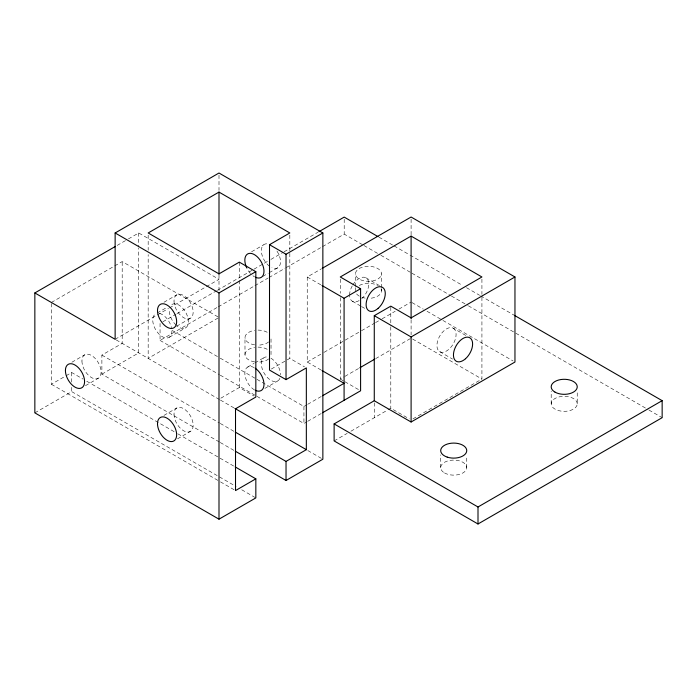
<?xml version="1.0" encoding="UTF-8"?>
<svg xmlns="http://www.w3.org/2000/svg" width="697" height="697" viewBox="0 0 697 697"><rect width="100%" height="100%" fill="white"/><g stroke="black" fill="none" stroke-linecap="round" stroke-linejoin="round"><path stroke-width="0.52" stroke-dasharray="3.48 2.61" d="M254.64 361.882A13.025 7.519 0 0 1 244.987 354.616L244.987 337.609A13.025 7.519 0 0 1 254.64 330.352M271.028 354.616L271.028 337.609M355.479 290.832L355.479 287.643M355.479 286.58L355.479 273.816M381.52 290.832L381.52 288.706M381.52 287.643L381.52 273.816A13.025 7.519 0 0 0 361.987 267.308A13.025 7.519 0 0 0 361.987 280.333A13.025 7.519 0 0 0 381.52 273.816M440.704 467.617L440.704 454.862M466.746 467.617L466.746 455.925M551.196 403.824L551.196 391.069M577.238 403.824A13.025 7.519 0 0 0 557.705 397.316A13.025 7.519 0 0 0 557.705 410.333A13.025 7.519 0 0 0 577.238 403.824L577.238 391.069M117.192 245.396L127.481 239.454M128.414 238.914L138.712 232.972L218.997 279.331L169.406 307.961M51.369 302.472L113.803 266.428M114.735 265.888L122.193 261.584L218.997 317.475M163.969 302.263L176.811 294.848M251.565 251.774L263.492 244.891M71.896 362.231L84.738 354.817M157.165 313.014L167.254 307.185M115.136 339.291L168.474 308.501M51.369 303.552L51.369 384.256L65.222 376.258M66.145 375.727L71.686 372.52L82.96 379.029M219.32 441.968L101.884 374.167L101.884 355.095L122.193 343.368L122.193 261.584M162.871 321.787L176.027 314.19M176.968 313.65L216.427 290.867M217.368 290.327L253.063 269.713M254.004 269.173L263.405 263.745M264.337 263.205L269.974 259.946M270.915 259.406L283.13 252.358M284.071 251.809L317.893 232.284M262.76 276.421L268.267 273.241M269.19 272.71L278.364 267.413M176.594 326.248L190.359 318.302M160.057 323.417L160.057 340.424L217.368 307.333M218.3 306.793L254.004 286.179M254.945 285.639L268.101 278.042M269.042 277.502L285.012 268.284M285.953 267.735L321.657 247.13M322.589 246.581L344.205 234.105L363.015 244.969M34.85 412.868L71.686 391.601L236.109 486.523M101.884 374.167L138.712 352.9L138.712 248.097M85.435 385.685L98.286 378.271M169.345 337.235L185.864 327.695M218.065 318.015L148.173 358.363L148.173 254.588M321.056 370.011L307.238 362.039L307.238 276.979L321.273 268.876M163.969 415.386L176.811 407.972M247.635 367.084L254.065 363.372M254.98 362.841L264.154 357.544M220.844 398.187L239.315 387.523L254.004 396.001M271.36 369.027L289.821 358.363L304.502 366.84M307.238 362.039L323.147 352.856M324.088 352.316L360.576 331.249M361.508 330.709L374.611 323.147M375.544 322.606L381.163 319.365M382.095 318.825L395.199 311.263M398.937 309.102L411.099 302.071M177.508 438.849L190.359 431.426M264.851 388.421L277.702 380.998M340.275 297.61L340.275 379.046L344.004 376.894M344.937 376.363L358.92 368.286M375.692 358.606L411.099 338.158L481.923 379.046L481.923 295.441M256.914 379.334L303.936 406.482L306.732 404.87M307.673 404.33L321.674 396.245M256.914 396.349L303.936 423.497L306.732 421.877M307.673 421.337L321.674 413.251M334.124 440.922L347.202 433.377M350.931 431.225L387.123 410.333M388.037 409.801L390.79 408.215L409.252 418.871M412.964 418.862L481.923 379.046M379.002 237.189L393.117 245.335M394.058 245.884L409.104 254.571M410.045 255.111L462.73 285.526M466.493 287.695L479.658 295.301M480.599 295.842L514.464 315.392M363.956 245.51L379.943 254.745M380.884 255.285L410.986 272.666M411.927 273.207L450.497 295.476M451.438 296.025L467.434 305.251M468.367 305.8L648.036 409.531M648.977 410.071L662.15 417.677M412.04 302.611L423.262 309.102M427.008 311.263L441.976 319.906M442.917 320.446L513.088 360.959M365.942 277.798L381.547 286.807M453.285 328.226A13.539 7.815 -60 0 1 448.99 349.206A13.539 7.815 -60 0 1 437.263 342.436A13.539 7.815 -60 0 1 453.285 328.226L466.136 335.649M352.403 301.261L360.663 306.027M361.577 306.558L365.245 308.675M439.746 351.68L452.588 359.103M307.238 276.979L321.056 284.96M340.275 379.046L343.969 381.181M344.893 381.712L360.593 390.782M172.281 330.474L219.302 357.622M220.235 358.162L255.973 378.793M160.057 340.424L219.302 374.629M220.235 375.169L255.973 395.8M116.216 339.918L219.904 399.782M220.452 400.095L234.601 408.259M307.821 450.541L322.859 459.218M101.884 355.095L219.32 422.896M220.261 423.436L234.358 431.574M220.261 442.508L234.358 450.645M86.716 381.198L176.916 433.273M177.857 433.822L234.227 466.363M241.746 489.773L255.834 497.911M51.369 384.256L219.546 481.348M220.487 481.888L234.575 490.026M481.923 279.157L481.923 294.352M411.099 219.172L411.099 235.325M411.099 319.696L411.099 334.9M390.79 307.229L390.79 325.691M390.79 326.78L390.79 408.215M374.272 402.866L374.272 417.747M344.205 219.224L344.205 234.105M340.275 279.157L340.275 293.271M303.936 406.482L303.936 423.497M289.821 235.133L289.821 358.363M239.315 262.133L239.315 279.427M239.315 280.508L239.315 387.523M218.997 175.182L218.997 190.368M218.997 274.94L218.997 291.529M148.173 235.133L148.173 250.267M138.712 232.972L138.712 247.017M71.686 372.52L71.686 382.061M71.686 387.358L71.686 391.601M268.676 341.922A13.025 7.519 0 0 1 258.012 345.128M254.64 344.867A13.025 7.519 0 0 1 244.987 337.609M258.012 330.09A13.025 7.519 0 0 1 268.676 333.297M268.676 358.929A13.025 7.519 0 0 1 258.012 362.135M244.987 354.616A13.025 7.519 0 0 1 254.64 347.359M258.012 347.106A13.025 7.519 0 0 1 268.676 350.312M381.076 288.88A13.025 7.519 0 0 1 369.349 298.333M365.123 298.089A13.025 7.519 0 0 1 361.987 297.34M359.295 296.147A13.025 7.519 0 0 1 356.263 293.402M359.286 285.517A13.025 7.519 0 0 1 377.704 285.517M352.856 284.864A13.539 7.815 -60 0 1 367.615 279.436A13.539 7.815 -60 0 1 361.647 298.778M359.173 300.59A13.539 7.815 -60 0 1 349.633 295.998M349.598 295.058A13.539 7.815 -60 0 1 352.403 285.622M276.962 251.051A13.539 7.815 60 0 1 280.107 264.599A13.539 7.815 60 0 1 271.917 267.718M269.417 266.202A13.539 7.815 60 0 1 261.401 251.791A13.539 7.815 60 0 1 267.509 243.845M279.924 378.244A13.539 7.815 60 0 1 263.867 372.668A13.539 7.815 60 0 1 268.45 357.16M270.933 358.214A13.539 7.815 60 0 1 280.508 374.803M171.845 304.537A13.539 7.815 60 0 1 188.007 318.154A13.539 7.815 60 0 1 176.707 325.656M176.106 325.124A13.539 7.815 60 0 1 169.371 309.111M254.571 276.831A13.539 7.815 60 0 1 252.898 275.733M250.502 273.529A13.539 7.815 60 0 1 246.66 267.7M254.414 389.867A13.539 7.815 60 0 1 244.839 373.278A13.539 7.815 60 0 1 254.414 367.755M171.906 330.779A13.539 7.815 60 0 1 158.994 334.081A13.539 7.815 60 0 1 155.326 314.068M159.526 313.458A13.539 7.815 60 0 1 171.488 327.695M444.52 472.932A13.025 7.519 0 0 0 466.302 469.56A13.025 7.519 0 0 0 450.349 460.351A13.025 7.519 0 0 0 444.52 472.932M81.941 361.011A13.539 7.815 60 0 0 96.299 378.88A13.539 7.815 60 0 0 96.299 359.73A13.539 7.815 60 0 0 81.941 361.011M174.015 414.175A13.539 7.815 60 0 0 188.373 432.035A13.539 7.815 60 0 0 188.373 412.885A13.539 7.815 60 0 0 174.015 414.175M174.015 301.052A13.539 7.815 60 0 0 188.373 318.912A13.539 7.815 60 0 0 188.373 299.762A13.539 7.815 60 0 0 174.015 301.052"/><path stroke-width="1.05" d="M235.168 466.903L255.834 478.839L255.834 497.911L218.997 519.178L34.85 412.868L34.85 292.94L115.136 339.291L115.136 232.972L218.997 173.013L322.859 232.972L322.859 459.218L286.031 480.486L235.29 451.194M34.85 292.94L115.319 246.477M235.29 432.114L286.031 461.405L306.34 449.678L306.34 367.903L286.031 379.63L269.512 370.09L269.512 244.699L289.821 232.972L218.997 192.084L148.173 232.972L218.997 273.86L239.315 262.133L255.834 271.664L255.834 397.063L235.516 408.79L235.516 490.575L255.834 478.839M318.834 231.744L344.205 217.098L378.07 236.649M115.136 232.972L218.997 292.932L255.834 271.664M269.512 244.699L286.031 254.239L322.859 232.972M322.214 268.336L411.099 217.02L514.961 276.979L514.961 362.039L411.099 421.999L374.272 400.74L334.124 423.915L334.124 440.922L478.003 523.987L662.15 417.677L662.15 400.662L514.464 315.392M374.272 400.74L374.272 315.68L390.79 306.149L411.099 317.876L481.923 276.979L411.099 236.091L340.275 276.979L360.593 288.715L360.593 390.782L322.606 412.711M321.979 285.491L344.083 298.255L360.593 288.715M374.272 315.68L411.099 336.947L514.961 276.979M359.844 367.755L374.759 359.138M322.606 395.704L344.083 383.306L321.979 370.543M334.124 423.915L478.003 506.98L662.15 400.662M234.933 408.459L306.34 449.678M478.003 506.98L478.003 523.987M411.099 236.091L411.099 318.616M411.099 336.947L411.099 421.999M344.083 298.255L344.083 400.313M286.031 254.239L286.031 379.63M286.031 461.405L286.031 480.486M218.997 192.084L218.997 274.235M218.997 292.932L218.997 519.178M246.66 267.7A13.539 7.815 60 0 1 250.223 253.325A13.539 7.815 60 0 1 263.614 267.97A13.539 7.815 60 0 1 255.398 277.258M255.241 368.277A13.539 7.815 60 0 1 263.989 384.335A13.539 7.815 60 0 1 255.241 390.303M555.012 392.132A13.025 7.519 0 0 0 576.794 388.76A13.025 7.519 0 0 0 560.841 379.551A13.025 7.519 0 0 0 555.012 392.132M447.213 457.119A13.025 7.519 0 0 0 466.746 450.602A13.025 7.519 0 0 0 447.213 444.094A13.025 7.519 0 0 0 447.213 457.119M465.509 358.746A13.539 7.815 -60 0 0 469.804 337.766A13.539 7.815 -60 0 0 453.782 351.968A13.539 7.815 -60 0 0 465.509 358.746M378.166 308.318A13.539 7.815 -60 0 0 382.461 287.338A13.539 7.815 -60 0 0 366.439 301.548A13.539 7.815 -60 0 0 378.166 308.318M157.496 310.583A13.539 7.815 60 0 0 171.854 328.453A13.539 7.815 60 0 0 171.854 309.302A13.539 7.815 60 0 0 157.496 310.583M157.496 423.706A13.539 7.815 60 0 0 171.854 441.576A13.539 7.815 60 0 0 171.854 422.426A13.539 7.815 60 0 0 157.496 423.706M65.422 370.551A13.539 7.815 60 0 0 79.78 388.421A13.539 7.815 60 0 0 79.78 369.262A13.539 7.815 60 0 0 65.422 370.551"/></g></svg>
